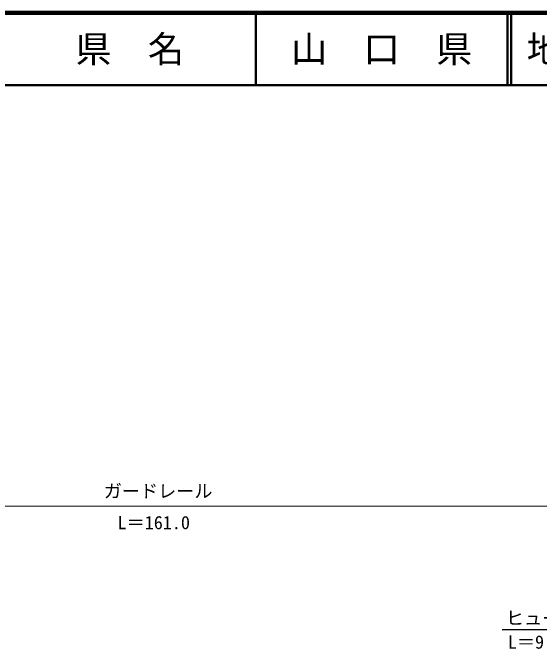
# Model space of a CAD drawing. Units: millimetres, scale not verified. Extents: x -56015503 to -55375503, y -162321055 to -161961055.
# Drawn here: x -55756007 to -55683396, y -162049364 to -161961055 of the extents above; entities that cross this region are included whole.
import ezdxf
from ezdxf.enums import TextEntityAlignment as Align

# ---------------------------------------------------------------- set-up
doc = ezdxf.new("R2010")
doc.units = ezdxf.units.MM
doc.header["$LTSCALE"] = 1000
for name, color, linetype, lineweight in [('M-BGD', 7, 'Continuous', 25), ('M-STR-STR3', 7, 'Continuous', 25), ('M-TTL', 2, 'Continuous', 140), ('M-TTL-LINE', 7, 'Continuous', 50)]:
    doc.layers.add(name, color=color, linetype=linetype, lineweight=lineweight)
doc.layers.add('M-TTL-TXT', color=7, linetype='Continuous')
doc.styles.add('ＭＳ ゴシック', font='')
doc.styles.get('ＭＳ ゴシック').set_extended_font_data('MS Gothic')

msp = doc.modelspace()

# ---------------------------------------------------------------- linework, layer by layer
at = {"layer": 'M-BGD'}
msp.add_open_spline([(-55689348, -162072452), (-55685534, -162070893), (-55681721, -162069335), (-55677929, -162067629), (-55674424, -162066053), (-55670939, -162064350), (-55667924, -162062046), (-55664338, -162059305), (-55661420, -162055713), (-55657999, -162052702), (-55655825, -162050788), (-55653448, -162049109), (-55651010, -162047582), (-55643900, -162043129), (-55636267, -162039970), (-55628980, -162035212), (-55625635, -162033028), (-55622364, -162030506), (-55618526, -162030191), (-55618198, -162030164), (-55617866, -162030153), (-55617537, -162030126), (-55614968, -162029914), (-55612591, -162028710), (-55610124, -162027899), (-55606860, -162026826), (-55603438, -162026441), (-55600112, -162025746), (-55597954, -162025295), (-55595835, -162024714), (-55593664, -162024131), (-55591604, -162023579), (-55589496, -162023025), (-55587771, -162021887), (-55585794, -162020583), (-55584319, -162018512), (-55583129, -162016351), (-55582252, -162014760), (-55581529, -162013120), (-55581200, -162011393), (-55580916, -162009900), (-55580925, -162008343), (-55580757, -162006817), (-55580627, -162005638), (-55580391, -162004477), (-55580215, -162003307), (-55580078, -162002391), (-55579977, -162001469), (-55579883, -162000547), (-55579789, -161999629), (-55579701, -161998710), (-55579626, -161997790), (-55579519, -161996461), (-55579440, -161995130), (-55579361, -161993800)], degree=3, knots=[0, 0, 0, 0, 1, 1, 1, 2, 2, 2, 3, 3, 3, 4, 4, 4, 5, 5, 5, 6, 6, 6, 7, 7, 7, 8, 8, 8, 9, 9, 9, 10, 10, 10, 11, 11, 11, 12, 12, 12, 13, 13, 13, 14, 14, 14, 15, 15, 15, 16, 16, 16, 17, 17, 17, 18, 18, 18, 18], dxfattribs=at)
at = {"layer": 'M-BGD', "lineweight": 13}
msp.add_open_spline([(-55751642, -162065664), (-55748725, -162066366), (-55745807, -162067068), (-55743455, -162068718), (-55741913, -162069800), (-55740613, -162071289), (-55739109, -162072453), (-55736317, -162074614), (-55732819, -162075651), (-55729377, -162076757), (-55726873, -162077561), (-55724398, -162078402), (-55721860, -162078606), (-55718731, -162078857), (-55715506, -162078139), (-55712420, -162077186), (-55706625, -162075396), (-55701319, -162072776), (-55695696, -162070724), (-55690935, -162068987), (-55685947, -162067657), (-55681514, -162065303), (-55678661, -162063788), (-55676039, -162061848), (-55673345, -162059941), (-55667457, -162055774), (-55661225, -162051761), (-55657414, -162045721), (-55656911, -162044925), (-55656451, -162044094), (-55655903, -162043346), (-55653638, -162040258), (-55649873, -162038601), (-55646387, -162036658), (-55643107, -162034829), (-55640075, -162032746), (-55636603, -162031751), (-55633836, -162030959), (-55630791, -162030857), (-55628128, -162029688), (-55626314, -162028892), (-55624677, -162027601), (-55622818, -162027023), (-55621102, -162026490), (-55619197, -162026565), (-55617387, -162026268), (-55614187, -162025742), (-55611283, -162024053), (-55608172, -162023268), (-55604197, -162022265), (-55599883, -162022739), (-55595920, -162021474), (-55593646, -162020749), (-55591488, -162019451), (-55589943, -162017636), (-55588582, -162016039), (-55587697, -162014041), (-55587231, -162012003), (-55587086, -162011365), (-55586981, -162010723), (-55586869, -162010080), (-55586599, -162008536), (-55586286, -162006986), (-55585728, -162005524), (-55585433, -162004752), (-55585070, -162004004), (-55584844, -162003206), (-55584622, -162002422), (-55584531, -162001590), (-55584217, -162000849), (-55583917, -162000142), (-55583413, -161999518), (-55583031, -161998842), (-55582274, -161997499), (-55582003, -161995948), (-55581732, -161994398)], degree=3, knots=[0, 0, 0, 0, 1, 1, 1, 2, 2, 2, 3, 3, 3, 4, 4, 4, 5, 5, 5, 6, 6, 6, 7, 7, 7, 8, 8, 8, 9, 9, 9, 10, 10, 10, 11, 11, 11, 12, 12, 12, 13, 13, 13, 14, 14, 14, 15, 15, 15, 16, 16, 16, 17, 17, 17, 18, 18, 18, 19, 19, 19, 20, 20, 20, 21, 21, 21, 22, 22, 22, 23, 23, 23, 24, 24, 24, 25, 25, 25, 25], dxfattribs=at)
at = {"layer": 'M-STR-STR3', "lineweight": 13}
msp.add_line((-55816711, -162029092), (-55662541, -162029092), dxfattribs=at)
at = {"layer": 'M-STR-STR3'}
msp.add_line((-55688507, -162046107), (-55666372, -162046107), dxfattribs=at)
at = {"layer": 'M-TTL'}
msp.add_line((-55375503, -161961055), (-56015503, -161961055), dxfattribs=at)
at = {"layer": 'M-TTL-LINE'}
for p, q in [((-55722503, -161961055), (-55722503, -161971055)), ((-55687753, -161961055), (-55687753, -161971055)), ((-55687253, -161961055), (-55687253, -161971055)), ((-56015503, -161971055), (-55375503, -161971055))]:
    msp.add_line(p, q, dxfattribs=at)

# ---------------------------------------------------------------- texts
at = {"layer": 'M-STR-STR3', "style": 'ＭＳ ゴシック'}
for s, p in [('ガードレール', (-55743464, -162027001)), ('L＝161.0', (-55741552, -162031352)), ('ヒューム管Φ300', (-55687985, -162044517)), ('L＝9.0', (-55687718, -162047827))]:
    msp.add_text(s, height=1833, dxfattribs=at).set_placement(p, align=Align.MIDDLE_LEFT)
at = {"layer": 'M-TTL-TXT', "style": 'ＭＳ ゴシック'}
for s, p in [('県\u3000名', (-55739878, -161966055)), ('山\u3000口\u3000県', (-55705128, -161966055))]:
    msp.add_text(s, height=3666, dxfattribs=at).set_placement(p, align=Align.MIDDLE_CENTER)
msp.add_text('地 名', height=3666, dxfattribs=at).set_placement((-55685124, -161966055), align=Align.MIDDLE_LEFT)

doc.saveas('drawing.dxf')
